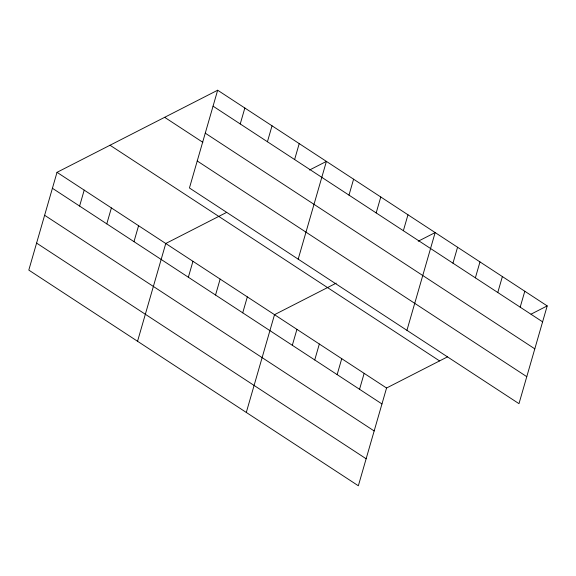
<?xml version="1.0" encoding="UTF-8"?>
<svg xmlns="http://www.w3.org/2000/svg" width="576" height="576" viewBox="0 0 576 576"><rect width="100%" height="100%" fill="white"/><g stroke="black" fill="none" stroke-linecap="round" stroke-linejoin="round"><path stroke-width="0.86" d="M217.656 90.223L189.439 187.985L518.983 403.668L547.2 305.906L217.656 90.223L57.017 172.332L28.8 270.094L358.344 485.777L386.561 388.015L447.487 356.868M79.603 206.064L84.204 190.123M106.79 223.862L111.391 207.922M133.978 241.654L138.578 225.713M137.549 341.273L165.766 243.504L226.692 212.364M188.352 277.236L192.953 261.302M240.242 123.955L244.843 108.022M215.539 295.034L220.14 279.094M267.43 141.754L272.03 125.813M242.726 312.826L247.327 296.885M294.617 159.545L299.218 143.604M246.298 412.445L274.514 314.683L336.233 283.133M298.188 259.164L326.405 161.402L309.506 170.035M292.327 345.283L296.928 329.35M348.991 195.134L353.592 179.194M314.734 359.95L319.334 344.016M376.178 212.926L380.779 196.985M337.14 374.616L341.741 358.682M403.366 230.717L407.966 214.783M359.554 389.282L364.154 373.349M406.937 330.336L435.154 232.574L418.255 241.214M452.966 263.182L457.567 247.241M475.373 277.841L479.974 261.907M497.779 292.507L502.38 276.574M520.193 307.174L524.794 291.24M531.065 314.15L547.2 305.906M213.055 106.164L542.599 321.84M205.265 133.164L534.809 348.847M164.65 117.324L202.853 142.33M197.23 160.985L526.774 376.668M110.03 145.238L439.574 360.914M57.017 172.332L386.561 388.015M52.416 188.273L381.96 403.949M44.626 215.273L374.17 430.956M36.59 243.094L366.134 458.77"/></g></svg>
